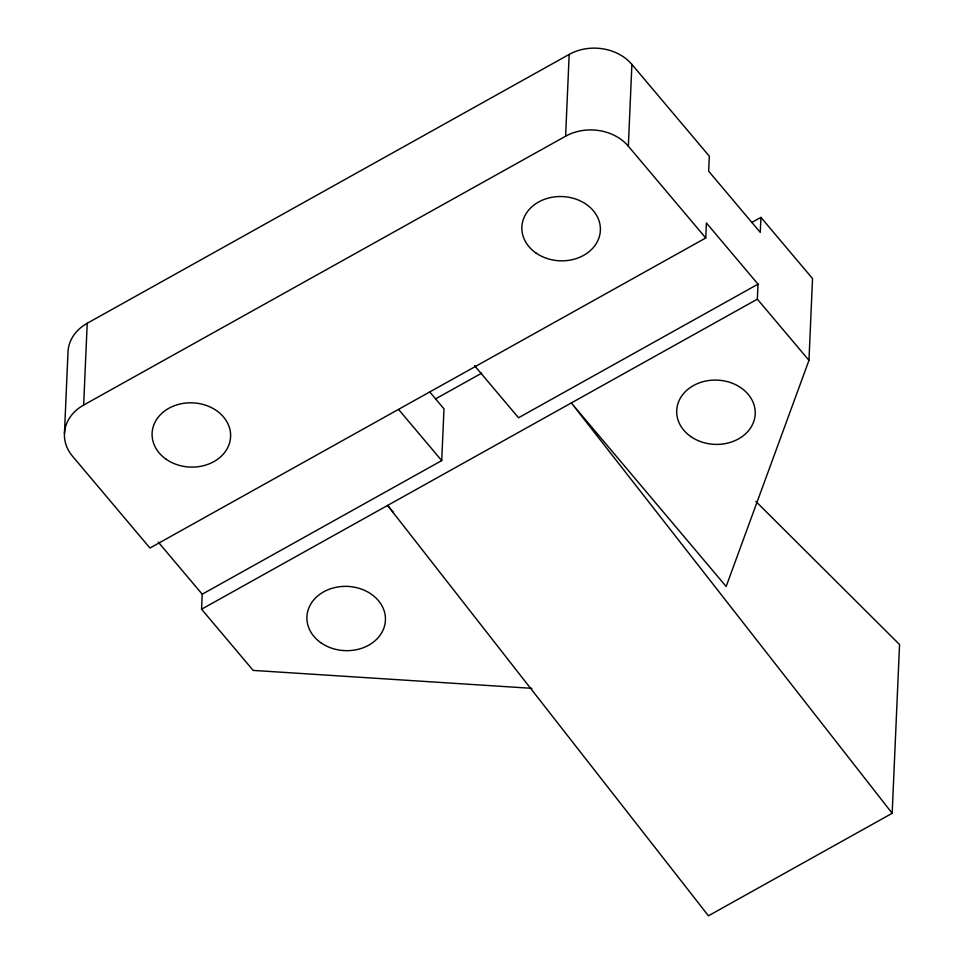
<?xml version="1.0" encoding="UTF-8"?>
<svg xmlns="http://www.w3.org/2000/svg" width="964" height="964" viewBox="0 0 964 964"><rect width="100%" height="100%" fill="white"/><g stroke="black" fill="none" stroke-linecap="round" stroke-linejoin="round"><path stroke-width="1.45" d="M64.455 433.366L68.022 351.583A45.055 36.861 2.5 0 1 87.218 323.277L569.182 54.418A45.055 36.861 2.5 0 1 631.902 64.419L709.323 156.192L708.661 171.206L760.271 232.396L760.933 217.382L751.763 222.491M393.384 512.33L387.588 505.449L708.432 915.8L892.17 813.291L571.339 402.94L726.157 586.498L808.965 360.355L757.355 299.165L758.017 284.151L706.407 222.973L705.744 237.975L149.95 548.034L72.541 456.249A45.055 36.861 2.5 0 1 83.651 405.061L87.218 323.277M531.923 688.332L253.171 670.402L201.56 609.212L202.211 594.21L158.253 542.081M202.211 594.21L441.717 460.599L443.982 408.832L429.643 391.842M83.651 405.061L565.615 136.201L569.182 54.418M705.744 237.975L628.335 146.203L631.902 64.419M808.965 360.355L812.531 278.572L760.933 217.382M892.17 813.291L899.545 644.554L755.848 501.413M435.776 398.759L481.723 373.14M758.017 284.151L518.512 417.761L474.541 365.645M201.56 609.212L757.355 299.165M398.71 409.604L441.717 460.599M565.615 136.201A45.055 36.861 2.5 0 1 628.335 146.203M535.864 252.93A39.283 32.137 2.5 0 0 599.801 234.842A39.283 32.137 2.5 0 0 547.721 198.271A39.283 32.137 2.5 0 0 535.864 252.93M166.085 459.201A39.283 32.137 2.5 0 0 230.022 441.126A39.283 32.137 2.5 0 0 177.954 404.543A39.283 32.137 2.5 0 0 166.085 459.201M320.916 642.771A39.283 32.137 2.5 0 0 384.853 624.684A39.283 32.137 2.5 0 0 332.773 588.1A39.283 32.137 2.5 0 0 320.916 642.771M690.682 436.487A39.283 32.137 2.5 0 0 754.631 418.412A39.283 32.137 2.5 0 0 702.551 381.828A39.283 32.137 2.5 0 0 690.682 436.487"/></g></svg>
